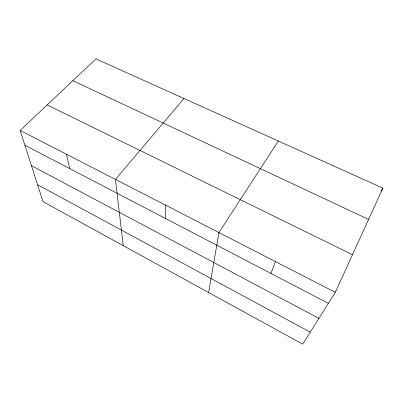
<?xml version="1.0" encoding="UTF-8"?>
<svg xmlns="http://www.w3.org/2000/svg" width="403" height="403" viewBox="0 0 403 403"><rect width="100%" height="100%" fill="white"/><g stroke="black" fill="none" stroke-linecap="round" stroke-linejoin="round"><path stroke-width="0.6" d="M165.568 218.537L165.739 205.248M208.643 292.528L218.955 232.586L278.307 141.015M270.967 273.456L275.38 261.572M335.311 292.361L382.85 188.115L95.954 58.858L20.15 130.456L43.015 201.641L302.708 344.142L335.311 292.361L20.15 130.456M380.996 191.299L382.85 188.115M183.975 98.513L115.465 179.421L123.212 245.649M72.867 80.66L368.579 219.408M47.176 104.931L352.484 254.701M24.895 145.236L328.38 303.368M31.459 165.673L318.934 318.365M37.595 184.765L310.26 332.148M66.485 154.263L69.759 168.61"/></g></svg>
